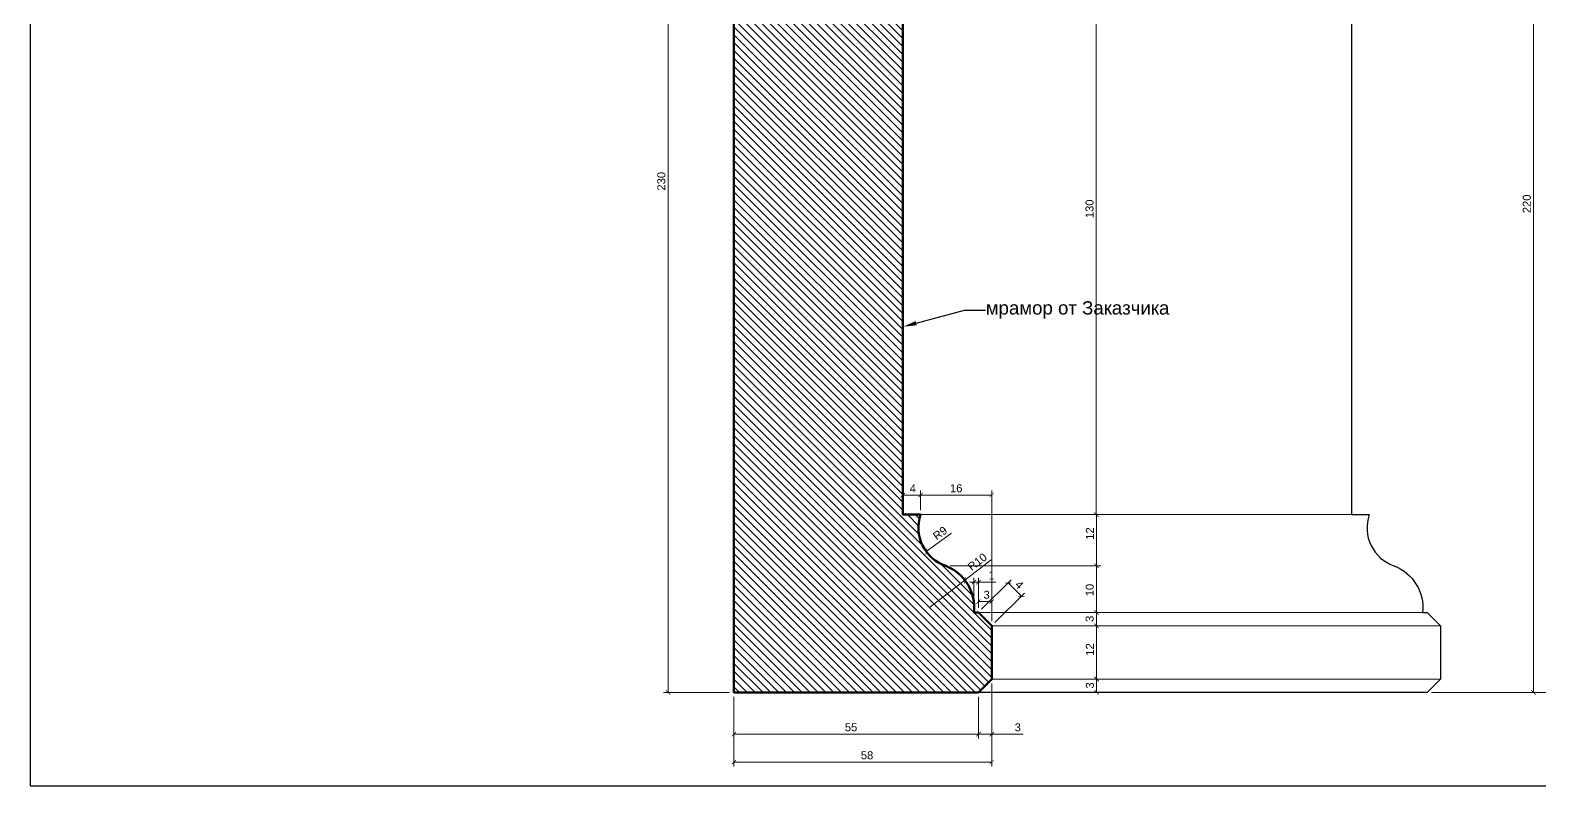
# Model space of a CAD drawing. Header units: inches. Extents: x -439 to 71, y -714 to -374.
# Drawn here: x -439 to -99.4, y -714.4 to -544.4 of the extents above; entities that cross this region are included whole.
import ezdxf
from ezdxf import colors
from ezdxf.entities.mleader import LeaderData, LeaderLine
from ezdxf.math import Vec2, Vec3

# ---------------------------------------------------------------- set-up
doc = ezdxf.new("R2010")
doc.units = ezdxf.units.IN
doc.header["$MEASUREMENT"] = 0
doc.layers.add('Outside panel', color=7, linetype='Continuous', lineweight=18, true_color=0x7f5e57)
doc.layers.add('линия 15', color=7, linetype='Continuous', lineweight=15)
doc.layers.add('линия 50', color=1, linetype='Continuous', lineweight=140)
doc.layers.add('размеры в модели', color=7, linetype='Continuous')
doc.styles.get("Standard").update_dxf_attribs({"font": 'arial.ttf'})
doc.dimstyles.new('M_1', dxfattribs={"dimtxt": 1.8, "dimasz": 1, "dimexe": 1, "dimexo": 1, "dimgap": 0.6, "dimtad": 1, "dimdec": 0, "dimdsep": 46, "dimtxsty": 'Standard', "dimblk": 'ARCHTICK', "dimcen": -5, "dimclrd": 7, "dimclre": 7, "dimclrt": 7, "dimadec": 0, "dimazin": 0, "dimtfac": 1, "dimtdec": 0, "dimtmove": 0, "dimatfit": 3, "dimfxl": 1, "dimtolj": 1, "dimtzin": 0, "dimlwd": 5, "dimlwe": 5, "dimarcsym": 0})

# ---------------------------------------------------------------- blocks, each defined once
blk = doc.blocks.new('_ArchTick')
at = {"color": 0, "linetype": 'ByBlock', "const_width": 0.15}
blk.add_lwpolyline([(-0.5, -0.5), (0.5, 0.5)], dxfattribs=at)
blk = doc.blocks.new('*D50')
at = {"color": 7, "lineweight": 5, "ltscale": 1000, "transparency": 16777216}
for p, q in [((-160.77, -473.5), (-99.81, -473.5)), ((-100.81, -473.5), (-100.81, -693.35)), ((-123.77, -693.35), (-99.81, -693.35))]:
    blk.add_line(p, q, dxfattribs=at)
at = {"layer": 'Defpoints', "color": 0, "ltscale": 1000, "transparency": 16777216}
for p in [(-161.77, -473.5), (-124.77, -693.35), (-100.81, -693.35)]:
    blk.add_point(p, dxfattribs=at)
at = {"color": 7, "lineweight": 5, "ltscale": 1000, "transparency": 16777216}
for p, rotation in [((-100.81, -473.5), 90), ((-100.81, -693.35), 270)]:
    blk.add_blockref('_ArchTick', p, dxfattribs=dict(at, rotation=rotation))
at = {"color": 7, "ltscale": 1000, "transparency": 16777216, "insert": (-102.32, -583.43), "char_height": 1.8, "attachment_point": 5, "rotation": 90}
blk.add_mtext('\\A1;220', dxfattribs=at)
blk = doc.blocks.new('*D47')
at = {"layer": 'Defpoints', "color": 0, "ltscale": 1000, "transparency": 16777216}
for p in [(-222.68, -648.95), (-238.68, -653.35), (-222.68, -678.35)]:
    blk.add_point(p, dxfattribs=at)
at = {"layer": 'линия 15', "color": 7, "lineweight": 5, "ltscale": 1000, "transparency": 16777216}
for p, q in [((-238.68, -652.35), (-238.68, -647.95)), ((-222.68, -677.35), (-222.68, -647.95)), ((-238.68, -648.95), (-222.68, -648.95))]:
    blk.add_line(p, q, dxfattribs=at)
at = {"layer": 'линия 15', "color": 7, "lineweight": 5, "ltscale": 1000, "transparency": 16777216, "rotation": 180}
blk.add_blockref('_ArchTick', (-238.68, -648.95), dxfattribs=at)
at = {"layer": 'линия 15', "color": 7, "lineweight": 5, "ltscale": 1000, "transparency": 16777216}
blk.add_blockref('_ArchTick', (-222.68, -648.95), dxfattribs=at)
at = {"layer": 'линия 15', "color": 7, "ltscale": 1000, "transparency": 16777216, "insert": (-230.68, -647.43), "char_height": 1.8, "attachment_point": 5}
blk.add_mtext('\\A1;16', dxfattribs=at)
blk = doc.blocks.new('*D46')
at = {"layer": 'Defpoints', "color": 0, "ltscale": 1000, "transparency": 16777216}
for p in [(-238.68, -648.95), (-242.68, -653.35), (-238.68, -653.35)]:
    blk.add_point(p, dxfattribs=at)
at = {"layer": 'линия 15', "color": 7, "lineweight": 5, "ltscale": 1000, "transparency": 16777216}
for p, q in [((-242.68, -652.35), (-242.68, -647.95)), ((-238.68, -652.35), (-238.68, -647.95)), ((-242.68, -648.95), (-238.68, -648.95))]:
    blk.add_line(p, q, dxfattribs=at)
at = {"layer": 'линия 15', "color": 7, "lineweight": 5, "ltscale": 1000, "transparency": 16777216, "rotation": 180}
blk.add_blockref('_ArchTick', (-242.68, -648.95), dxfattribs=at)
at = {"layer": 'линия 15', "color": 7, "lineweight": 5, "ltscale": 1000, "transparency": 16777216}
blk.add_blockref('_ArchTick', (-238.68, -648.95), dxfattribs=at)
at = {"layer": 'линия 15', "color": 7, "ltscale": 1000, "transparency": 16777216, "insert": (-240.45, -647.45), "char_height": 1.8, "attachment_point": 5}
blk.add_mtext('\\A1;4', dxfattribs=at)
blk = doc.blocks.new('*D45')
at = {"layer": 'Defpoints', "color": 0, "ltscale": 1000, "transparency": 16777216}
for p in [(-216.02, -671.7), (-225.68, -675.35), (-222.68, -678.35)]:
    blk.add_point(p, dxfattribs=at)
at = {"layer": 'линия 15', "color": 7, "lineweight": 5, "ltscale": 1000, "transparency": 16777216}
for p, q in [((-224.97, -674.65), (-218.31, -667.99)), ((-219.02, -668.7), (-216.02, -671.7)), ((-221.97, -677.65), (-215.31, -670.99))]:
    blk.add_line(p, q, dxfattribs=at)
for p, rotation in [((-219.02, -668.7), 134.9999999997221), ((-216.02, -671.7), 314.9999999997221)]:
    blk.add_blockref('_ArchTick', p, dxfattribs=dict(at, rotation=rotation))
at = {"layer": 'линия 15', "color": 7, "ltscale": 1000, "transparency": 16777216, "insert": (-216.46, -669.13), "char_height": 1.8, "attachment_point": 5, "rotation": 315}
blk.add_mtext('\\A1;4', dxfattribs=at)
blk = doc.blocks.new('*D44')
at = {"color": 7, "lineweight": 5, "ltscale": 1000, "transparency": 16777216}
for p, q in [((-174.77, -393.35), (-89.56, -393.35)), ((-90.56, -393.35), (-90.56, -693.35)), ((-123.77, -693.35), (-89.56, -693.35))]:
    blk.add_line(p, q, dxfattribs=at)
at = {"layer": 'Defpoints', "color": 0, "ltscale": 1000, "transparency": 16777216}
for p in [(-175.77, -393.35), (-124.77, -693.35), (-90.56, -693.35)]:
    blk.add_point(p, dxfattribs=at)
at = {"color": 7, "lineweight": 5, "ltscale": 1000, "transparency": 16777216}
for p, rotation in [((-90.56, -393.35), 90), ((-90.56, -693.35), 270)]:
    blk.add_blockref('_ArchTick', p, dxfattribs=dict(at, rotation=rotation))
at = {"color": 7, "ltscale": 1000, "transparency": 16777216, "insert": (-92.08, -528.17), "char_height": 1.8, "attachment_point": 5, "rotation": 90}
blk.add_mtext('\\A1;300', dxfattribs=at)
blk = doc.blocks.new('*D41')
at = {"layer": 'Defpoints', "color": 0, "ltscale": 1000, "transparency": 16777216}
for p in [(-222.68, -690.35), (-280.68, -693.35), (-222.68, -709.02)]:
    blk.add_point(p, dxfattribs=at)
at = {"layer": 'размеры в модели', "color": 7, "lineweight": 5, "ltscale": 1000, "transparency": 16777216}
for p, q in [((-222.68, -691.35), (-222.68, -710.02)), ((-280.68, -694.35), (-280.68, -710.02)), ((-280.68, -709.02), (-222.68, -709.02))]:
    blk.add_line(p, q, dxfattribs=at)
at = {"layer": 'размеры в модели', "color": 7, "lineweight": 5, "ltscale": 1000, "transparency": 16777216, "rotation": 180}
blk.add_blockref('_ArchTick', (-280.68, -709.02), dxfattribs=at)
at = {"layer": 'размеры в модели', "color": 7, "lineweight": 5, "ltscale": 1000, "transparency": 16777216}
blk.add_blockref('_ArchTick', (-222.68, -709.02), dxfattribs=at)
at = {"layer": 'размеры в модели', "color": 7, "ltscale": 1000, "transparency": 16777216, "insert": (-250.73, -707.5), "char_height": 1.8, "attachment_point": 5}
blk.add_mtext('\\A1;58', dxfattribs=at)
blk = doc.blocks.new('*D40')
at = {"layer": 'Defpoints', "color": 0, "ltscale": 1000, "transparency": 16777216}
for p in [(-280.68, -693.35), (-225.68, -693.35), (-225.68, -702.72)]:
    blk.add_point(p, dxfattribs=at)
at = {"layer": 'размеры в модели', "color": 7, "lineweight": 5, "ltscale": 1000, "transparency": 16777216}
for p, q in [((-280.68, -694.35), (-280.68, -703.72)), ((-225.68, -694.35), (-225.68, -703.72)), ((-280.68, -702.72), (-225.68, -702.72))]:
    blk.add_line(p, q, dxfattribs=at)
at = {"layer": 'размеры в модели', "color": 7, "lineweight": 5, "ltscale": 1000, "transparency": 16777216, "rotation": 180}
blk.add_blockref('_ArchTick', (-280.68, -702.72), dxfattribs=at)
at = {"layer": 'размеры в модели', "color": 7, "lineweight": 5, "ltscale": 1000, "transparency": 16777216}
blk.add_blockref('_ArchTick', (-225.68, -702.72), dxfattribs=at)
at = {"layer": 'размеры в модели', "color": 7, "ltscale": 1000, "transparency": 16777216, "insert": (-254.33, -701.2), "char_height": 1.8, "attachment_point": 5}
blk.add_mtext('\\A1;55', dxfattribs=at)
blk = doc.blocks.new('*D39')
at = {"layer": 'Defpoints', "color": 0, "ltscale": 1000, "transparency": 16777216}
for p in [(-222.68, -690.35), (-225.68, -693.35), (-222.68, -702.73)]:
    blk.add_point(p, dxfattribs=at)
at = {"layer": 'размеры в модели', "color": 7, "lineweight": 5, "ltscale": 1000, "transparency": 16777216}
for p, q in [((-222.68, -691.35), (-222.68, -703.73)), ((-225.68, -694.35), (-225.68, -703.73)), ((-225.68, -702.73), (-222.68, -702.73)), ((-222.68, -702.73), (-215.64, -702.73))]:
    blk.add_line(p, q, dxfattribs=at)
at = {"layer": 'размеры в модели', "color": 7, "lineweight": 5, "ltscale": 1000, "transparency": 16777216, "rotation": 180}
blk.add_blockref('_ArchTick', (-225.68, -702.73), dxfattribs=at)
at = {"layer": 'размеры в модели', "color": 7, "lineweight": 5, "ltscale": 1000, "transparency": 16777216}
blk.add_blockref('_ArchTick', (-222.68, -702.73), dxfattribs=at)
at = {"layer": 'размеры в модели', "color": 7, "ltscale": 1000, "transparency": 16777216, "insert": (-216.83, -701.21), "char_height": 1.8, "attachment_point": 5}
blk.add_mtext('\\A1;3', dxfattribs=at)
blk = doc.blocks.new('*D38')
at = {"layer": 'Defpoints', "color": 0, "ltscale": 1000, "transparency": 16777216}
for p in [(-225.68, -675.35), (-222.68, -672.91), (-222.68, -678.35)]:
    blk.add_point(p, dxfattribs=at)
at = {"layer": 'размеры в модели', "color": 7, "lineweight": 5, "ltscale": 1000, "transparency": 16777216}
for p, q in [((-225.68, -674.35), (-225.68, -671.91)), ((-222.68, -677.35), (-222.68, -671.91)), ((-225.68, -672.91), (-222.68, -672.91))]:
    blk.add_line(p, q, dxfattribs=at)
at = {"layer": 'размеры в модели', "color": 7, "lineweight": 5, "ltscale": 1000, "transparency": 16777216, "rotation": 180}
blk.add_blockref('_ArchTick', (-225.68, -672.91), dxfattribs=at)
at = {"layer": 'размеры в модели', "color": 7, "lineweight": 5, "ltscale": 1000, "transparency": 16777216}
blk.add_blockref('_ArchTick', (-222.68, -672.91), dxfattribs=at)
at = {"layer": 'размеры в модели', "color": 7, "ltscale": 1000, "transparency": 16777216, "insert": (-223.84, -671.39), "char_height": 1.8, "attachment_point": 5}
blk.add_mtext('\\A1;3', dxfattribs=at)
blk = doc.blocks.new('*D37')
at = {"layer": 'Defpoints', "color": 0, "ltscale": 1000, "transparency": 16777216}
for p in [(-225.68, -668.53), (-226.68, -675.35), (-225.68, -675.35)]:
    blk.add_point(p, dxfattribs=at)
at = {"layer": 'размеры в модели', "color": 7, "lineweight": 5, "ltscale": 1000, "transparency": 16777216}
for p, q in [((-226.68, -668.53), (-227.68, -668.53)), ((-226.68, -674.35), (-226.68, -667.53)), ((-226.68, -668.53), (-225.68, -668.53)), ((-225.68, -674.35), (-225.68, -667.53)), ((-225.68, -668.53), (-221.8, -668.53))]:
    blk.add_line(p, q, dxfattribs=at)
blk.add_blockref('_ArchTick', (-226.68, -668.53), dxfattribs=at)
at = {"layer": 'размеры в модели', "color": 7, "lineweight": 5, "ltscale": 1000, "transparency": 16777216, "rotation": 180}
blk.add_blockref('_ArchTick', (-225.68, -668.53), dxfattribs=at)
at = {"layer": 'размеры в модели', "color": 7, "ltscale": 1000, "transparency": 16777216, "insert": (-222.73, -667.02), "char_height": 1.8, "attachment_point": 5}
blk.add_mtext('\\A1;1', dxfattribs=at)
blk = doc.blocks.new('*D36')
at = {"layer": 'Defpoints', "color": 0, "ltscale": 1000, "transparency": 16777216}
for p in [(-222.68, -690.35), (-199.09, -690.35), (-225.68, -693.35)]:
    blk.add_point(p, dxfattribs=at)
at = {"layer": 'размеры в модели', "color": 7, "lineweight": 5, "ltscale": 1000, "transparency": 16777216}
for p, q in [((-221.68, -690.35), (-198.09, -690.35)), ((-199.09, -693.35), (-199.09, -690.35)), ((-224.68, -693.35), (-198.09, -693.35))]:
    blk.add_line(p, q, dxfattribs=at)
for p, rotation in [((-199.09, -690.35), 90), ((-199.09, -693.35), 270)]:
    blk.add_blockref('_ArchTick', p, dxfattribs=dict(at, rotation=rotation))
at = {"layer": 'размеры в модели', "color": 7, "ltscale": 1000, "transparency": 16777216, "insert": (-200.61, -691.77), "char_height": 1.8, "attachment_point": 5, "rotation": 90}
blk.add_mtext('\\A1;3', dxfattribs=at)
blk = doc.blocks.new('*D35')
at = {"layer": 'Defpoints', "color": 0, "ltscale": 1000, "transparency": 16777216}
for p in [(-222.68, -678.35), (-222.68, -690.35), (-199.12, -690.35)]:
    blk.add_point(p, dxfattribs=at)
at = {"layer": 'размеры в модели', "color": 7, "lineweight": 5, "ltscale": 1000, "transparency": 16777216}
for p, q in [((-221.68, -678.35), (-198.12, -678.35)), ((-199.12, -678.35), (-199.12, -690.35)), ((-221.68, -690.35), (-198.12, -690.35))]:
    blk.add_line(p, q, dxfattribs=at)
for p, rotation in [((-199.12, -678.35), 90), ((-199.12, -690.35), 270)]:
    blk.add_blockref('_ArchTick', p, dxfattribs=dict(at, rotation=rotation))
at = {"layer": 'размеры в модели', "color": 7, "ltscale": 1000, "transparency": 16777216, "insert": (-200.62, -683.68), "char_height": 1.8, "attachment_point": 5, "rotation": 90}
blk.add_mtext('\\A1;12', dxfattribs=at)
blk = doc.blocks.new('*D34')
at = {"layer": 'Defpoints', "color": 0, "ltscale": 1000, "transparency": 16777216}
for p in [(-225.68, -675.35), (-222.68, -678.35), (-199.14, -678.35)]:
    blk.add_point(p, dxfattribs=at)
at = {"layer": 'размеры в модели', "color": 7, "lineweight": 5, "ltscale": 1000, "transparency": 16777216}
for p, q in [((-224.68, -675.35), (-198.14, -675.35)), ((-199.14, -675.35), (-199.14, -678.35)), ((-221.68, -678.35), (-198.14, -678.35))]:
    blk.add_line(p, q, dxfattribs=at)
for p, rotation in [((-199.14, -675.35), 90), ((-199.14, -678.35), 270)]:
    blk.add_blockref('_ArchTick', p, dxfattribs=dict(at, rotation=rotation))
at = {"layer": 'размеры в модели', "color": 7, "ltscale": 1000, "transparency": 16777216, "insert": (-200.66, -676.78), "char_height": 1.8, "attachment_point": 5, "rotation": 90}
blk.add_mtext('\\A1;3', dxfattribs=at)
blk = doc.blocks.new('*D33')
at = {"layer": 'Defpoints', "color": 0, "ltscale": 1000, "transparency": 16777216}
for p in [(-233.04, -664.89), (-226.68, -675.35), (-199.13, -675.35)]:
    blk.add_point(p, dxfattribs=at)
at = {"layer": 'размеры в модели', "color": 7, "lineweight": 5, "ltscale": 1000, "transparency": 16777216}
for p, q in [((-232.04, -664.89), (-198.13, -664.89)), ((-199.13, -664.89), (-199.13, -675.35)), ((-225.68, -675.35), (-198.13, -675.35))]:
    blk.add_line(p, q, dxfattribs=at)
for p, rotation in [((-199.13, -664.89), 90), ((-199.13, -675.35), 270)]:
    blk.add_blockref('_ArchTick', p, dxfattribs=dict(at, rotation=rotation))
at = {"layer": 'размеры в модели', "color": 7, "ltscale": 1000, "transparency": 16777216, "insert": (-200.65, -670.31), "char_height": 1.8, "attachment_point": 5, "rotation": 90}
blk.add_mtext('\\A1;10', dxfattribs=at)
blk = doc.blocks.new('*D32')
at = {"layer": 'Defpoints', "color": 0, "ltscale": 1000, "transparency": 16777216}
for p in [(-238.68, -653.35), (-233.04, -664.89), (-199.12, -664.89)]:
    blk.add_point(p, dxfattribs=at)
at = {"layer": 'размеры в модели', "color": 7, "lineweight": 5, "ltscale": 1000, "transparency": 16777216}
for p, q in [((-237.68, -653.35), (-198.12, -653.35)), ((-199.12, -653.35), (-199.12, -664.89)), ((-232.04, -664.89), (-198.12, -664.89))]:
    blk.add_line(p, q, dxfattribs=at)
for p, rotation in [((-199.12, -653.35), 90), ((-199.12, -664.89), 270)]:
    blk.add_blockref('_ArchTick', p, dxfattribs=dict(at, rotation=rotation))
at = {"layer": 'размеры в модели', "color": 7, "ltscale": 1000, "transparency": 16777216, "insert": (-200.62, -657.59), "char_height": 1.8, "attachment_point": 5, "rotation": 90}
blk.add_mtext('\\A1;12', dxfattribs=at)
blk = doc.blocks.new('*D31')
at = {"layer": 'Defpoints', "color": 0, "ltscale": 1000, "transparency": 16777216}
for p in [(-242.68, -523.17), (-238.68, -653.35), (-199.16, -653.35)]:
    blk.add_point(p, dxfattribs=at)
at = {"layer": 'размеры в модели', "color": 7, "lineweight": 5, "ltscale": 1000, "transparency": 16777216}
for p, q in [((-241.68, -523.17), (-198.16, -523.17)), ((-199.16, -523.17), (-199.16, -653.35)), ((-237.68, -653.35), (-198.16, -653.35))]:
    blk.add_line(p, q, dxfattribs=at)
for p, rotation in [((-199.16, -523.17), 90), ((-199.16, -653.35), 270)]:
    blk.add_blockref('_ArchTick', p, dxfattribs=dict(at, rotation=rotation))
at = {"layer": 'размеры в модели', "color": 7, "ltscale": 1000, "transparency": 16777216, "insert": (-200.68, -584.54), "char_height": 1.8, "attachment_point": 5, "rotation": 90}
blk.add_mtext('\\A1;130', dxfattribs=at)
blk = doc.blocks.new('*D9')
at = {"layer": 'Defpoints', "color": 0, "ltscale": 1000, "transparency": 16777216}
for p in [(-228.73, -668.09), (-236.67, -674.26)]:
    blk.add_point(p, dxfattribs=at)
at = {"layer": 'размеры в модели', "color": 7, "lineweight": 5, "ltscale": 1000, "transparency": 16777216}
for p in [(-222.82, -663.49), (-236.67, -674.26)]:
    blk.add_line(p, (-228.73, -668.09), dxfattribs=at)
at = {"layer": 'размеры в модели', "color": 7, "lineweight": 5, "ltscale": 1000, "transparency": 16777216, "rotation": 217.8735506814562}
blk.add_blockref('_ArchTick', (-228.73, -668.09), dxfattribs=at)
at = {"layer": 'размеры в модели', "color": 7, "ltscale": 1000, "transparency": 16777216, "insert": (-225.92, -663.98), "char_height": 1.8, "attachment_point": 5, "rotation": 37.8736}
blk.add_mtext('\\A1;R10', dxfattribs=at)
blk = doc.blocks.new('*D8')
at = {"layer": 'Defpoints', "color": 0, "ltscale": 1000, "transparency": 16777216}
for p in [(-230.11, -656.31), (-237.42, -661.67)]:
    blk.add_point(p, dxfattribs=at)
at = {"layer": 'размеры в модели', "color": 7, "lineweight": 5, "ltscale": 1000, "transparency": 16777216}
blk.add_line((-231.76, -657.52), (-237.42, -661.67), dxfattribs=at)
at = {"layer": 'размеры в модели', "color": 7, "lineweight": 5, "ltscale": 1000, "transparency": 16777216, "rotation": 216.2593101450148}
blk.add_blockref('_ArchTick', (-237.42, -661.67), dxfattribs=at)
at = {"layer": 'размеры в модели', "color": 7, "ltscale": 1000, "transparency": 16777216, "insert": (-234.31, -657.51), "char_height": 1.8, "attachment_point": 5, "rotation": 36.2593}
blk.add_mtext('\\A1;R9', dxfattribs=at)
blk = doc.blocks.new('*D2')
at = {"layer": 'Defpoints', "color": 0, "ltscale": 1000, "transparency": 16777216}
for p in [(-280.68, -463.35), (-295.49, -693.35), (-280.68, -693.35)]:
    blk.add_point(p, dxfattribs=at)
at = {"layer": 'размеры в модели', "color": 7, "lineweight": 5, "ltscale": 1000, "transparency": 16777216}
for p, q in [((-281.68, -463.35), (-296.49, -463.35)), ((-295.49, -463.35), (-295.49, -693.35)), ((-281.68, -693.35), (-296.49, -693.35))]:
    blk.add_line(p, q, dxfattribs=at)
for p, rotation in [((-295.49, -463.35), 90), ((-295.49, -693.35), 270)]:
    blk.add_blockref('_ArchTick', p, dxfattribs=dict(at, rotation=rotation))
at = {"layer": 'размеры в модели', "color": 7, "ltscale": 1000, "transparency": 16777216, "insert": (-297.01, -578.35), "char_height": 1.8, "attachment_point": 5, "rotation": 90}
blk.add_mtext('\\A1;230', dxfattribs=at)

msp = doc.modelspace()

# ---------------------------------------------------------------- hatches: boundary and pattern name
at = {"layer": 'Outside panel', "ltscale": 1000, "true_color": 0x136734}
h = msp.add_hatch(dxfattribs=at)
h.set_pattern_fill('ANSI31', color=116, scale=10, angle=90)
h.set_pattern_definition([(135, (-310367.4114, 95153.6418), (-0.8838834765, -0.8838834765), [])])
h.paths.add_polyline_path([(-266.68, -473.35), (-266.68, -463.35), (-280.68, -463.35), (-280.68, -512.85), (-280.68, -693.35), (-225.68, -693.35), (-222.68, -690.35), (-222.68, -678.35), (-225.68, -675.35), (-226.68, -675.35, 0.339812), (-233.04, -664.89, -0.415019), (-238.68, -653.35), (-242.68, -653.35), (-242.68, -523.35, -0.443347), (-238.68, -519.35), (-238.68, -517.35, 0.391568), (-224.68, -502.58, 0.175017), (-228.43, -491.61, 0.22858)])

# ---------------------------------------------------------------- linework, layer by layer
at = {"color": 7, "lineweight": 15, "ltscale": 1000}
for p, q in [((-242.68, -653.35), (-137.77, -653.35)), ((-226.68, -675.35), (-125.27, -675.35)), ((-222.68, -678.35), (-121.77, -678.35)), ((-222.68, -690.35), (-121.77, -690.35))]:
    msp.add_line(p, q, dxfattribs=at)
at = {"color": 6, "ltscale": 1000}
msp.add_lwpolyline([(-438.99, -714.36), (71.01, -714.36), (71.01, -374.36), (-438.99, -374.36)], close=True, dxfattribs=at)
at = {"color": 7}
msp.add_lwpolyline([(-141.77, -523.35), (-141.77, -653.35), (-137.77, -653.35, 0.415019), (-132.14, -664.89, -0.339812), (-125.77, -675.35), (-124.77, -675.35), (-121.77, -678.35), (-121.77, -690.35), (-124.77, -693.35), (-280.68, -693.35)], format="xyb", dxfattribs=at)
at = {"layer": 'линия 50', "color": 7}
msp.add_lwpolyline([(-266.68, -473.35), (-266.48, -473.35, -0.227499), (-228.43, -491.61, -0.175017), (-224.68, -502.58, -0.391568), (-238.68, -517.35), (-238.68, -519.35, 0.443347), (-242.68, -523.35), (-242.68, -653.35), (-238.68, -653.35, 0.415019), (-233.04, -664.89, -0.339812), (-226.68, -675.35), (-225.68, -675.35), (-222.68, -678.35), (-222.68, -690.35), (-225.68, -693.35), (-280.68, -693.35), (-280.68, -512.85), (-280.68, -512.85), (-280.68, -463.35), (-266.68, -463.35), (-266.68, -473.35)], format="xyb", close=True, dxfattribs=at)

# ---------------------------------------------------------------- dimensions: what is measured, and where the dimension line sits
at = {"color": 5, "ltscale": 1000}
dim = msp.add_linear_dim(base=(-90.56, -693.35), p1=(-175.77, -393.35), p2=(-124.77, -693.35), angle=90, dimstyle='M_1', dxfattribs=at)
dim.commit()
dim.dimension.update_dxf_attribs({"geometry": '*D44', "text_midpoint": (-90.56, -528.17), "dimtype": 128})
at = {"color": 7, "ltscale": 1000}
dim = msp.add_linear_dim(base=(-100.81, -693.35), p1=(-161.77, -473.5), p2=(-124.77, -693.35), angle=90, dimstyle='M_1', dxfattribs=at)
dim.commit()
dim.dimension.update_dxf_attribs({"geometry": '*D50', "text_midpoint": (-102.32, -583.43)})
at = {"layer": 'линия 15', "color": 1, "ltscale": 1000, "true_color": 0xff0909}
dim = msp.add_linear_dim(base=(-238.68, -648.95), p1=(-242.68, -653.35), p2=(-238.68, -653.35), dimstyle='M_1', dxfattribs=at)
dim.commit()
dim.dimension.update_dxf_attribs({"geometry": '*D46', "text_midpoint": (-240.45, -648.95), "dimtype": 128})
dim = msp.add_linear_dim(base=(-222.68, -648.95), p1=(-238.68, -653.35), p2=(-222.68, -678.35), dimstyle='M_1', dxfattribs=at)
dim.commit()
dim.dimension.update_dxf_attribs({"geometry": '*D47', "text_midpoint": (-230.68, -647.43)})
dim = msp.add_linear_dim(base=(-216.02, -671.7), p1=(-225.68, -675.35), p2=(-222.68, -678.35), angle=315, dimstyle='M_1', dxfattribs=at)
dim.commit()
dim.dimension.update_dxf_attribs({"geometry": '*D45', "text_midpoint": (-217.52, -670.2), "dimtype": 129})
at = {"layer": 'размеры в модели', "color": 5, "ltscale": 1000}
dim = msp.add_linear_dim(base=(-295.49, -693.35), p1=(-280.68, -463.35), p2=(-280.68, -693.35), angle=90, dimstyle='M_1', dxfattribs=at)
dim.commit()
dim.dimension.update_dxf_attribs({"geometry": '*D2', "text_midpoint": (-297.01, -578.35)})
for base, p1, p2, picture, middle in [((-199.16, -653.35), (-242.68, -523.17), (-238.68, -653.35), '*D31', (-199.16, -584.54)), ((-199.12, -664.89), (-238.68, -653.35), (-233.04, -664.89), '*D32', (-199.12, -657.59)), ((-199.13, -675.35), (-233.04, -664.89), (-226.68, -675.35), '*D33', (-199.13, -670.31)), ((-199.14, -678.35), (-225.68, -675.35), (-222.68, -678.35), '*D34', (-199.14, -676.78)), ((-199.12, -690.35), (-222.68, -678.35), (-222.68, -690.35), '*D35', (-199.12, -683.68)), ((-199.09, -690.35), (-225.68, -693.35), (-222.68, -690.35), '*D36', (-199.09, -691.77))]:
    dim = msp.add_linear_dim(base=base, p1=p1, p2=p2, angle=90, dimstyle='M_1', dxfattribs=at)
    dim.commit()
    dim.dimension.update_dxf_attribs({"geometry": picture, "text_midpoint": middle, "dimtype": 128})
dim = msp.add_radius_dim(center=(-230.11, -656.31), mpoint=(-237.42, -661.67), dimstyle='M_1', dxfattribs=at)
dim.commit()
dim.dimension.update_dxf_attribs({"geometry": '*D8', "text_midpoint": (-233.42, -658.74), "dimtype": 132})
dim = msp.add_radius_dim(center=(-236.67, -674.26), mpoint=(-228.73, -668.09), dimstyle='M_1', dxfattribs=at)
dim.commit()
dim.dimension.update_dxf_attribs({"geometry": '*D9', "text_midpoint": (-225.92, -663.98)})
for base, p1, p2, picture, middle in [((-225.68, -668.53), (-226.68, -675.35), (-225.68, -675.35), '*D37', (-222.73, -668.53)), ((-222.68, -672.91), (-225.68, -675.35), (-222.68, -678.35), '*D38', (-223.84, -672.91)), ((-222.68, -709.02), (-280.68, -693.35), (-222.68, -690.35), '*D41', (-250.73, -709.02)), ((-222.68, -702.73), (-225.68, -693.35), (-222.68, -690.35), '*D39', (-216.83, -702.73)), ((-225.68, -702.72), (-280.68, -693.35), (-225.68, -693.35), '*D40', (-254.33, -702.72))]:
    dim = msp.add_linear_dim(base=base, p1=p1, p2=p2, dimstyle='M_1', dxfattribs=at)
    dim.commit()
    dim.dimension.update_dxf_attribs({"geometry": picture, "text_midpoint": middle, "dimtype": 128})

# ---------------------------------------------------------------- leaders
at = {"color": 7, "ltscale": 1000}
ml = msp.add_multileader_mtext('Standard', dxfattribs=at)
ml.set_content('мрамор от Заказчика', color=7)
ml.set_leader_properties()
ml.build(insert=Vec2(0, 0))
ml.multileader.update_dxf_attribs({"text_right_attachment_type": 6, "dogleg_length": 0.36, "arrow_head_size": 3})
ctx = ml.context
ctx.base_point, ctx.char_height, ctx.arrow_head_size, ctx.landing_gap_size, ctx.plane_origin = Vec3(-224.12, -607.31), 3, 3, 0.09, Vec3(-204.32, -626.82)
ctx.right_attachment = 6
notes = []
notes.append((ctx, [(1, (1, 1, 0), (-228.8, -607.31), (1, 0), 4.68, [(0, [(-242.58, -611.06)], 0, [])])]))
ctx.mtext.insert, ctx.mtext.flow_direction = Vec3(-224.03, -605.33), 5
for ctx, leaders in notes:
    for number, flags, end, landing, length, lines in leaders:
        leader = LeaderData()
        leader.index, (leader.has_last_leader_line, leader.has_dogleg_vector, leader.attachment_direction) = number, flags
        leader.last_leader_point, leader.dogleg_vector, leader.dogleg_length = Vec3(end), Vec3(landing), length
        for number, points, colour, breaks in lines:
            line = LeaderLine()
            line.index, line.vertices, line.color, line.breaks = number, Vec3.list(points), colors.encode_raw_color(colour), breaks
            leader.lines.append(line)
        ctx.leaders.append(leader)

doc.saveas('drawing.dxf')
